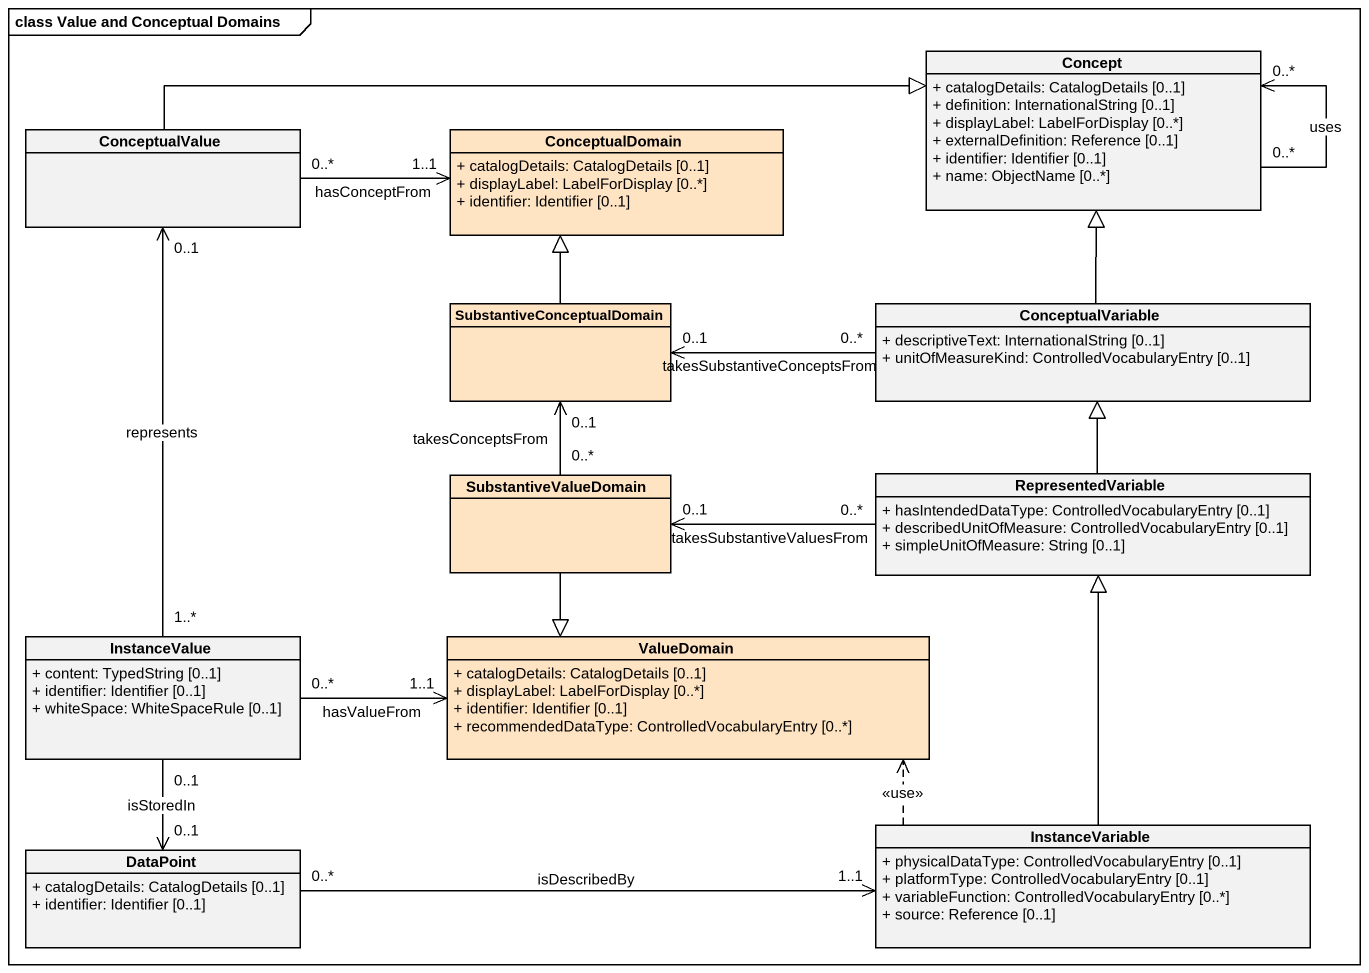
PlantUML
@startuml
mainframe class Value and Conceptual Domains
hide circle
hide empty members
skinparam classAttributeIconSize 0
class Concept {
  + catalogDetails: CatalogDetails [0..1]
  + definition: InternationalString [0..1]
  + displayLabel: LabelForDisplay [0..*]
  + externalDefinition: Reference [0..1]
  + identifier: Identifier [0..1]
  + name: ObjectName [0..*]
}
class ConceptualValue
class ConceptualDomain #FFE4C4 {
  + catalogDetails: CatalogDetails [0..1]
  + displayLabel: LabelForDisplay [0..*]
  + identifier: Identifier [0..1]
}
class SubstantiveConceptualDomain #FFE4C4
class ConceptualVariable {
  + descriptiveText: InternationalString [0..1]
  + unitOfMeasureKind: ControlledVocabularyEntry [0..1]
}
class SubstantiveValueDomain #FFE4C4
class RepresentedVariable {
  + hasIntendedDataType: ControlledVocabularyEntry [0..1]
  + describedUnitOfMeasure: ControlledVocabularyEntry [0..1]
  + simpleUnitOfMeasure: String [0..1]
}
class InstanceValue {
  + content: TypedString [0..1]
  + identifier: Identifier [0..1]
  + whiteSpace: WhiteSpaceRule [0..1]
}
class ValueDomain #FFE4C4 {
  + catalogDetails: CatalogDetails [0..1]
  + displayLabel: LabelForDisplay [0..*]
  + identifier: Identifier [0..1]
  + recommendedDataType: ControlledVocabularyEntry [0..*]
}
class InstanceVariable {
  + physicalDataType: ControlledVocabularyEntry [0..1]
  + platformType: ControlledVocabularyEntry [0..1]
  + variableFunction: ControlledVocabularyEntry [0..*]
  + source: Reference [0..1]
}
class DataPoint {
  + catalogDetails: CatalogDetails [0..1]
  + identifier: Identifier [0..1]
}
Concept "0..*" --> "0..*" Concept : uses
ConceptualValue -right-|> Concept
ConceptualValue "0..*" -right-> "1..1" ConceptualDomain : hasConceptFrom
SubstantiveConceptualDomain -up-|> ConceptualDomain
ConceptualVariable -up-|> Concept
ConceptualVariable "0..*" -left-> "0..1" SubstantiveConceptualDomain : takesSubstantiveConceptsFrom
SubstantiveValueDomain "0..*" -up-> "0..1" SubstantiveConceptualDomain : takesConceptsFrom
SubstantiveValueDomain --|> ValueDomain
RepresentedVariable -up-|> ConceptualVariable
RepresentedVariable "0..*" -left-> "0..1" SubstantiveValueDomain : takesSubstantiveValuesFrom
InstanceValue "1..*" -up-> "0..1" ConceptualValue : represents
InstanceValue "0..*" -right-> "1..1" ValueDomain : hasValueFrom
InstanceValue "0..1" --> "0..1" DataPoint : isStoredIn
InstanceVariable -up-|> RepresentedVariable
InstanceVariable .left.> ValueDomain : <<use>>
DataPoint "0..*" -right-> "1..1" InstanceVariable : isDescribedBy
@enduml
